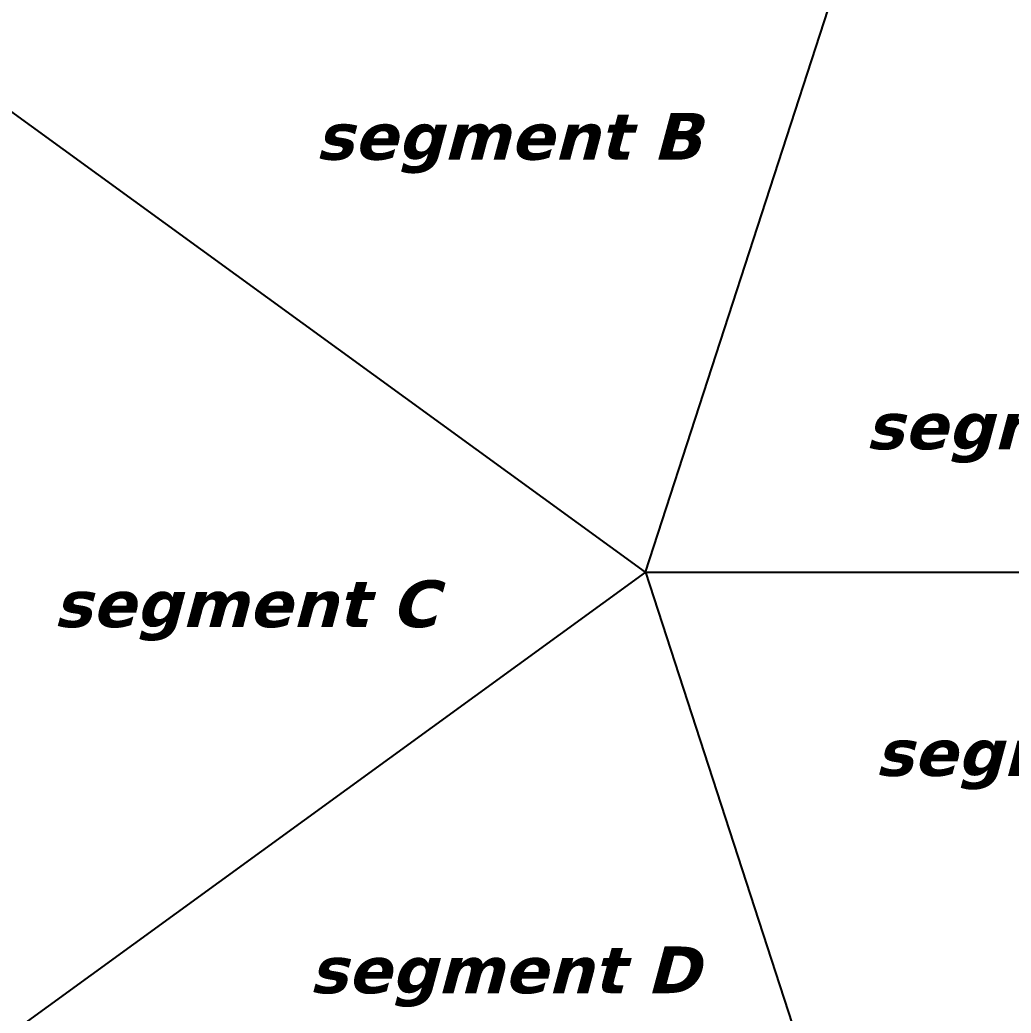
# Model space of a CAD drawing. Extents: x -14946 to 15402, y -21157 to 21439.
# Drawn here: x -4809 to 2813, y -3391 to 4249 of the extents above; entities that cross this region are included whole.
import ezdxf

# ---------------------------------------------------------------- set-up
doc = ezdxf.new("R2010")
doc.units = 0
doc.header["$MEASUREMENT"] = 0
doc.layers.add('00-segments', color=1, linetype='CONTINUOUS')
doc.layers.add('08-text.Base', color=7, linetype='CONTINUOUS')

msp = doc.modelspace()

# ---------------------------------------------------------------- linework, layer by layer
at = {"layer": '00-segments', "linetype": 'Continuous'}
for q in [(2494.6, 7677.5), (-6530.8, 4744.9), (-6530.8, -4744.9), (8072.6, 0), (8072.6, 0), (2494.6, -7677.5)]:
    msp.add_line((0, 0), q, dxfattribs=at)

# ---------------------------------------------------------------- texts
at = {"layer": '08-text.Base', "linetype": 'Continuous', "char_height": 360, "width": 3074.371, "attachment_point": 1}
for s, insert in [('{\\fVerdana|b1|i1|c0|p34;segment B}', (-2537.5, 3533.2)), ('{\\fVerdana|b1|i1|c0|p34;segment A}', (1692.4, 1306.2)), ('{\\fVerdana|b1|i1|c0|p34;segment C}', (-4550.2, -62)), ('{\\fVerdana|b1|i1|c0|p34;segment E}', (1765.3, -1205.9)), ('{\\fVerdana|b1|i1|c0|p34;segment D}', (-2584.9, -2877.6))]:
    msp.add_mtext(s, dxfattribs=dict(at, insert=insert))

doc.saveas('drawing.dxf')
